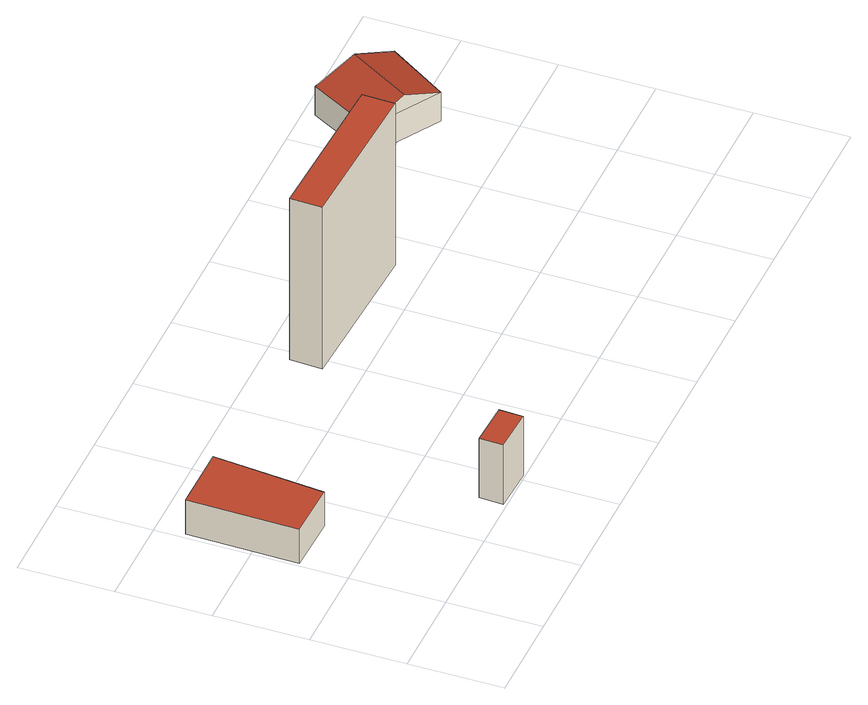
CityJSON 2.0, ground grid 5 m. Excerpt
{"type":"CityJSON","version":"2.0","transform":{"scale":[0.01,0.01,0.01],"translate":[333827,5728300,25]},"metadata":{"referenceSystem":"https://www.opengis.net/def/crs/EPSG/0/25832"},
"CityObjects":{
"building1":{"type":"Building","attributes":{"Geometrietyp2DReferenz":"3000","Gemeindeschluessel":"05170048","function":"31001_2463","roofType":"1000","measuredHeight":2.08},"address":[{"country":"Germany","locality":"Wesel","thoroughfareNumber":"144","thoroughfareName":"Reeser Landstraße"}],"geometry":[{"type":"Solid","lod":"2","boundaries":[[[[0,1,2,3]],[[4,5,1,0]],[[6,7,5,4]],[[3,2,7,6]],[[4,0,3,6]],[[1,5,7,2]]]],"semantics":{"surfaces":[{"type":"WallSurface"},{"type":"RoofSurface"},{"type":"GroundSurface"}],"values":[[0,0,0,0,1,2]]}}]},
"building2":{"type":"Building","attributes":{"Geometrietyp2DReferenz":"3000","Gemeindeschluessel":"05170048","function":"51009_1610","roofType":"1000","measuredHeight":3.62},"geometry":[{"type":"Solid","lod":"2","boundaries":[[[[8,9,10,11]],[[12,13,9,8]],[[14,15,13,12]],[[11,10,15,14]],[[12,8,11,14]],[[9,13,15,10]]]],"semantics":{"surfaces":[{"type":"WallSurface"},{"type":"RoofSurface"},{"type":"GroundSurface"}],"values":[[0,0,0,0,1,2]]}}]},
"building3":{"type":"Building","attributes":{"Geometrietyp2DReferenz":"3000","Gemeindeschluessel":"05170048","function":"31001_2723","roofType":"9999","measuredHeight":9.87},"address":[{"country":"Germany","locality":"Wesel","thoroughfareNumber":"144","thoroughfareName":"Reeser Landstraße"}],"geometry":[{"type":"Solid","lod":"2","boundaries":[[[[16,17,18,19]],[[17,20,21,18]],[[16,22,20,17]],[[19,23,22,16]],[[18,21,23,19]],[[20,22,23,21]]]],"semantics":{"surfaces":[{"type":"RoofSurface"},{"type":"WallSurface"},{"type":"GroundSurface"}],"values":[[0,1,1,1,1,2]]}}]},
"building4":{"type":"Building","attributes":{"Geometrietyp2DReferenz":"3000","Gemeindeschluessel":"05170048","function":"31001_1313","roofType":"3100","measuredHeight":2.64},"address":[{"country":"Germany","locality":"Wesel","thoroughfareNumber":"146","thoroughfareName":"Reeser Landstraße"}],"geometry":[{"type":"Solid","lod":"2","boundaries":[[[[24,25,26,27]],[[28,29,25,24]],[[30,31,29,28]],[[27,26,31,30]],[[24,32,28]],[[30,33,27]],[[27,33,32,24]],[[28,32,33,30]],[[25,29,31,26]]]],"semantics":{"surfaces":[{"type":"WallSurface"},{"type":"RoofSurface"},{"type":"GroundSurface"}],"values":[[0,0,0,0,0,0,1,1,2]]}}]}
},
"vertices":[
[386,1346,308],[386,1346,100],[30,1349,100],[30,1349,308],[328,753,308],[328,753,100],[20,760,308],[20,760,100],
[1038,12,459],[1038,12,97],[1043,139,97],[1043,139,459],[799,21,459],[799,21,97],[804,148,459],[804,148,97],
[1432,1197,1093],[2295,1163,1093],[2300,1338,1093],[1439,1369,1093],[2295,1163,105],[2300,1338,105],[1432,1197,105],[1439,1369,105],
[3389,1362,281],[3389,1362,107],[3601,1684,107],[3601,1684,281],[3019,1588,281],[3019,1588,107],[3211,1938,281],[3211,1938,107],[3204,1475,371],[3406,1811,371]
]}
